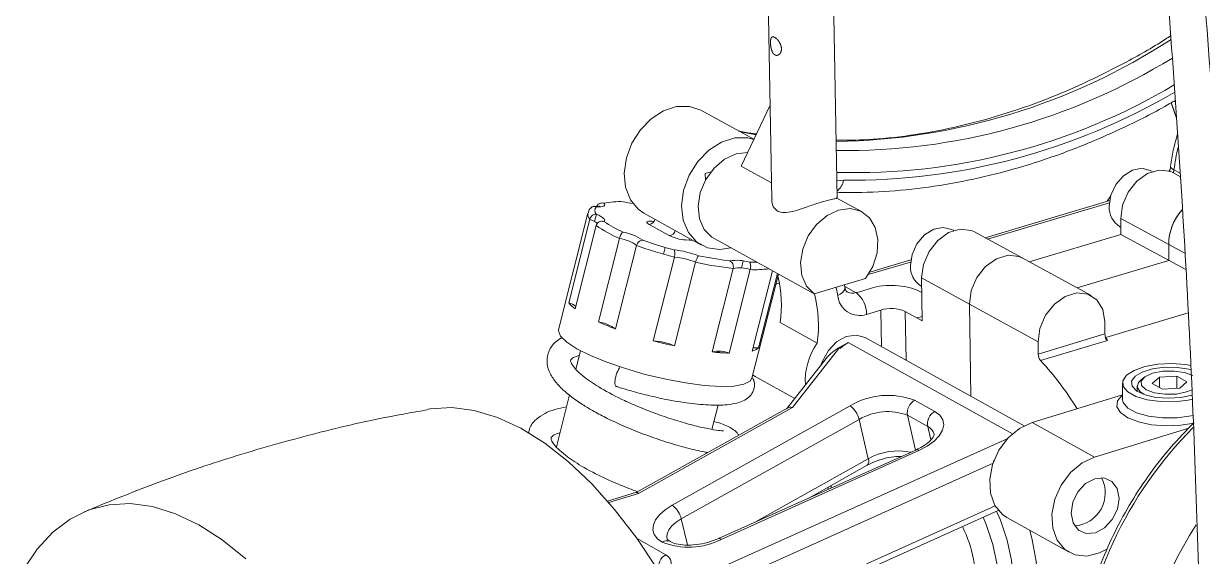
# Model space of a CAD drawing. Header units: millimetres. Extents: x -151 to 157, y -71 to 282.
# Drawn here: x -148.7 to -66.5, y 64.8 to 101.9 of the extents above; entities that cross this region are included whole.
import ezdxf

# ---------------------------------------------------------------- set-up
doc = ezdxf.new("R2010")
doc.units = ezdxf.units.MM

msp = doc.modelspace()

# ---------------------------------------------------------------- linework, layer by layer
at = {"color": 7, "linetype": 'Continuous', "lineweight": 15}
for p, q in [((-97.549, 148.397), (-96.486, 89.653)), ((-91.935, 89.738), (-92.923, 148.468)), ((-98.621, 91.971), (-96.605, 96.212)), ((-68.635, 96.39), (-68.271, 95.31)), ((-68.273, 95.347), (-68.627, 96.395)), ((-97.729, 93.846), (-101.432, 95.871)), ((-96.507, 90.811), (-98.621, 91.971)), ((-69.954, 91.601), (-70.09, 91.674)), ((-67.987, 91.236), (-68.516, 91.519)), ((-90.185, 88.778), (-91.987, 89.765)), ((-73.097, 89.527), (-72.838, 89.899)), ((-72.918, 89.58), (-81.613, 86.989)), ((-109.305, 88.697), (-111.343, 80.578)), ((-110.633, 82.459), (-109.175, 88.267)), ((-108.841, 88.117), (-108.714, 88.621)), ((-105.394, 88.688), (-101.391, 86.47)), ((-104.774, 88.107), (-104.704, 88.102)), ((-72.154, 88.333), (-67.681, 85.917)), ((-108.722, 87.835), (-110.181, 82.023)), ((-103.634, 87.135), (-105.04, 87.915)), ((-83.797, 87.484), (-83.918, 87.55)), ((-74.21, 82.953), (-82.343, 87.388)), ((-72.204, 87.753), (-72.147, 87.723)), ((-72.142, 87.217), (-67.617, 84.769)), ((-108.564, 81.115), (-107.101, 86.933)), ((-105.906, 86.448), (-107.37, 80.627)), ((-103.912, 86.31), (-104.032, 85.833)), ((-102.234, 86.809), (-102.205, 86.921)), ((-93.527, 83.067), (-100.662, 87.015)), ((-104.743, 79.801), (-103.276, 85.624)), ((-101.798, 85.271), (-103.266, 79.45)), ((-100.643, 79.026), (-99.174, 84.843)), ((-97.985, 84.76), (-99.454, 78.947)), ((-98.595, 84.879), (-98.472, 85.363)), ((-97.846, 79.088), (-96.433, 84.675)), ((-86.79, 85.447), (-89.643, 84.597)), ((-97.863, 77.19), (-96.025, 84.45)), ((-96.09, 84.485), (-97.399, 79.31)), ((-93.527, 83.067), (-89.952, 84.133)), ((-77.918, 79.728), (-86.037, 84.187)), ((-96.202, 83.752), (-95.989, 83.83)), ((-91.383, 83.541), (-91.415, 83.697)), ((-91.387, 83.56), (-91.383, 83.541)), ((-86.073, 83.62), (-86.028, 83.595)), ((-86.354, 81.399), (-85.996, 81.506)), ((-73.195, 80.023), (-67.45, 81.759)), ((-95.903, 81.069), (-93.314, 79.629)), ((-73.249, 80.282), (-73.259, 81.133)), ((-78.887, 73.888), (-89.967, 80.03)), ((-73.249, 80.282), (-77.907, 78.875)), ((-109.813, 79.113), (-110.138, 77.82)), ((-100.11, 78.991), (-100.311, 79.081)), ((-91.736, 79.358), (-95.032, 75.154)), ((-77.918, 79.728), (-77.907, 78.875)), ((-92.697, 78.57), (-95.415, 75.103)), ((-97.642, 77.321), (-94.886, 75.778)), ((-69.46, 77.281), (-69.954, 76.826)), ((-69.46, 77.281), (-68.251, 77.343)), ((-69.452, 76.551), (-69.46, 77.281)), ((-67.534, 76.951), (-68.251, 77.343)), ((-68.242, 76.485), (-68.251, 77.343)), ((-72.037, 76.851), (-72.024, 75.723)), ((-71.005, 76.638), (-71.001, 76.285)), ((-70.556, 77.231), (-70.775, 77.047)), ((-69.954, 76.826), (-69.238, 76.433)), ((-68.027, 76.496), (-69.238, 76.433)), ((-67.534, 76.951), (-68.027, 76.496)), ((-110.583, 76.05), (-111.498, 72.411)), ((-86.526, 75.662), (-85.122, 74.88)), ((-78.332, 74.116), (-72.027, 76.032)), ((-95.363, 75.132), (-105.93, 69.245)), ((-95.032, 75.154), (-105.772, 69.169)), ((-103.43, 68.35), (-91.026, 75.271)), ((-100.658, 73.634), (-100.231, 75.322)), ((-90.392, 74.32), (-102.794, 67.394)), ((-89.752, 71.581), (-90.392, 74.32)), ((-85.612, 73.83), (-87.017, 74.613)), ((-86.455, 72.191), (-87.017, 74.613)), ((-73.98, 71.705), (-78.332, 74.116)), ((-67.408, 73.714), (-73.98, 71.705)), ((-101.085, 71.944), (-101.059, 72.049)), ((-86.399, 72.216), (-100.194, 66.03)), ((-86.222, 72.152), (-100.019, 65.965)), ((-93.909, 68.848), (-89.826, 71.133)), ((-105.924, 69.247), (-107.94, 68.642)), ((-92.553, 69.607), (-92.55, 69.457)), ((-99.695, 59.434), (-80.687, 67.99)), ((-80.1, 67.5), (-75.758, 65.069))]:
    msp.add_line(p, q, dxfattribs=at)
at = {"color": 8, "linetype": 'Continuous', "lineweight": 15}
for p, q in [((-97.579, 94.163), (-98.66, 94.364)), ((-68.438, 91.709), (-68.004, 91.476)), ((-91.955, 90.938), (-91.481, 90.99)), ((-72.937, 89.425), (-81.435, 86.892)), ((-104.843, 88.128), (-104.704, 88.118)), ((-86.808, 85.291), (-89.755, 84.413)), ((-91.394, 83.593), (-90.605, 83.157)), ((-88.841, 79.406), (-88.881, 81.945)), ((-87.175, 81.852), (-87.123, 78.453)), ((-91.16, 79.679), (-79.705, 73.321)), ((-85.397, 72.898), (-85.612, 73.83)), ((-100.89, 63.614), (-80.064, 72.964)), ((-97.572, 67.206), (-89.752, 71.581)), ((-81.057, 71.27), (-100.299, 62.625)), ((-105.772, 69.169), (-107.856, 68.544)), ((-92.392, 69.697), (-92.336, 69.663)), ((-92.336, 69.663), (-92.334, 69.555)), ((-99.643, 59.871), (-80.907, 68.303)), ((-102.36, 65.58), (-102.794, 67.394)), ((-105.907, 66.058), (-103.878, 64.896))]:
    msp.add_line(p, q, dxfattribs=at)
at = {"color": 144, "linetype": 'Continuous', "lineweight": 0}
for p, q in [((-100.73, 91.573), (-101.117, 91.46)), ((-101.117, 91.46), (-101.108, 90.998)), ((-72.154, 88.333), (-72.142, 87.217)), ((-78.527, 85.307), (-72.142, 87.217)), ((-101.97, 86.791), (-102.498, 86.828)), ((-68.808, 86.525), (-68.796, 85.407)), ((-75.189, 83.487), (-68.796, 85.407)), ((-86.037, 84.187), (-85.991, 81.199)), ((-90.605, 83.157), (-89.608, 83.455)), ((-86.196, 83.269), (-86.021, 83.173)), ((-82.615, 75.955), (-82.706, 82.358)), ((-88.881, 81.945), (-89.879, 81.647)), ((-85.991, 81.199), (-87.175, 81.852)), ((-77.738, 78.428), (-73.08, 79.835)), ((-91.736, 79.358), (-91.16, 79.679))]:
    msp.add_line(p, q, dxfattribs=at)
at = {"color": 8, "linetype": 'Continuous', "lineweight": 15, "flags": 128}
for points in [[(-68.332, 96.449), (-68.378, 96.473), (-68.449, 96.501)], [(-68.438, 91.709), (-68.558, 91.786), (-68.637, 91.864), (-68.671, 91.941), (-68.671, 91.973)], [(-68.438, 91.709), (-68.477, 91.506), (-68.479, 91.5)], [(-91.885, 82.955), (-91.992, 83.513), (-91.994, 83.524)], [(-91.383, 83.541), (-91.38, 83.516), (-91.396, 83.399), (-91.457, 83.28), (-91.562, 83.163), (-91.706, 83.053), (-91.885, 82.955)], [(-72.035, 76.03), (-72.367, 75.629), (-72.415, 75.208), (-72.174, 74.801), (-71.664, 74.439), (-70.922, 74.151), (-70.009, 73.959), (-68.994, 73.879), (-67.959, 73.917), (-67.036, 74.058)], [(-67.114, 74.608), (-67.23, 74.582), (-68.209, 74.443), (-69.239, 74.433), (-70.219, 74.553), (-71.054, 74.79), (-71.661, 75.122), (-71.982, 75.517), (-72.023, 75.698)], [(-81.558, 59.035), (-81.024, 59.29), (-80.434, 59.889), (-79.995, 60.758), (-79.73, 61.856), (-79.652, 63.127), (-79.766, 64.506), (-80.066, 65.925), (-80.536, 67.31), (-80.811, 67.934)], [(-102.794, 67.394), (-103.156, 67.161), (-103.447, 66.904), (-103.656, 66.634), (-103.775, 66.363), (-103.799, 66.1), (-103.783, 66.007)], [(-78.501, 66.605), (-78.321, 65.933), (-78.045, 64.46), (-77.939, 63.031), (-78.009, 61.701), (-78.25, 60.521), (-78.653, 59.538), (-79.202, 58.789), (-79.876, 58.301), (-80.648, 58.094), (-81.489, 58.175), (-82.366, 58.539)], [(-103.878, 64.896), (-103.679, 64.746), (-103.55, 64.567), (-103.497, 64.364), (-103.523, 64.147), (-103.625, 63.923), (-103.8, 63.701), (-104.042, 63.489), (-104.17, 63.399)]]:
    msp.add_lwpolyline(points, dxfattribs=at)
at = {"color": 7, "linetype": 'Continuous', "lineweight": 15, "flags": 128}
for points in [[(-101.432, 95.871), (-102.23, 96.138), (-103.117, 96.126), (-104.025, 95.832), (-104.889, 95.279), (-105.645, 94.506), (-106.237, 93.57), (-106.622, 92.54), (-106.772, 91.49), (-106.677, 90.498), (-106.343, 89.636), (-105.794, 88.968), (-105.394, 88.688)], [(-97.741, 93.822), (-98.163, 93.934), (-99.063, 93.936), (-99.989, 93.646), (-100.87, 93.085), (-101.64, 92.297), (-102.241, 91.34), (-102.627, 90.287), (-102.769, 89.218), (-102.657, 88.213), (-102.298, 87.349), (-101.721, 86.691), (-100.969, 86.287), (-100.099, 86.168), (-99.349, 86.289)], [(-98.147, 92.926), (-98.171, 92.928), (-98.977, 92.829), (-99.778, 92.456), (-100.502, 91.842), (-101.082, 91.043), (-101.466, 90.132), (-101.619, 89.191), (-101.526, 88.306), (-101.197, 87.559), (-100.662, 87.015)], [(-72.948, 89.174), (-72.834, 89.949), (-72.492, 90.692), (-71.968, 91.303), (-71.333, 91.698), (-70.672, 91.825), (-70.09, 91.674)], [(-108.189, 89.392), (-108.143, 89.33), (-108.13, 89.276), (-108.15, 89.229), (-108.204, 89.192), (-108.289, 89.164), (-108.405, 89.147), (-108.548, 89.142), (-108.715, 89.147)], [(-89.952, 84.133), (-89.442, 84.988), (-89.143, 85.923), (-89.083, 86.854), (-89.267, 87.697), (-89.679, 88.376), (-90.281, 88.827), (-91.02, 89.012), (-91.828, 88.911), (-92.631, 88.535), (-93.358, 87.917), (-93.941, 87.113), (-94.328, 86.196), (-94.482, 85.25), (-94.391, 84.362), (-94.063, 83.612), (-93.527, 83.067)], [(-86.818, 85.039), (-86.706, 85.818), (-86.362, 86.565), (-85.833, 87.18), (-85.191, 87.579), (-84.522, 87.707), (-83.918, 87.55)], [(-73.259, 81.133), (-73.41, 81.99), (-73.823, 82.659), (-74.449, 83.059), (-75.213, 83.144), (-76.023, 82.9), (-76.78, 82.359), (-77.394, 81.584), (-77.789, 80.67), (-77.918, 79.728)], [(-110.072, 79.253), (-110.777, 79.71), (-111.21, 80.131), (-111.354, 80.496), (-111.343, 80.578)], [(-97.863, 77.19), (-97.992, 76.987), (-98.421, 76.772), (-99.121, 76.65), (-100.063, 76.625), (-101.205, 76.7), (-102.497, 76.871), (-103.882, 77.13), (-105.3, 77.467), (-106.686, 77.866), (-107.981, 78.311), (-109.126, 78.78), (-110.072, 79.253)], [(-100.284, 79.079), (-100.105, 78.999), (-100.096, 78.995)], [(-67.149, 75.732), (-67.443, 75.671), (-68.394, 75.562), (-69.377, 75.571), (-70.303, 75.697), (-71.089, 75.929), (-71.667, 76.246), (-71.984, 76.62), (-72.013, 77.017), (-71.752, 77.403), (-71.224, 77.742), (-70.476, 78.006), (-69.575, 78.17), (-68.601, 78.221), (-67.64, 78.153), (-67.236, 78.085)], [(-97.642, 77.321), (-97.766, 77.396), (-97.804, 77.421)], [(-67.166, 76.025), (-67.955, 75.857), (-68.829, 75.802), (-69.694, 75.865), (-70.455, 76.038), (-71.031, 76.304), (-71.358, 76.633), (-71.401, 76.989), (-71.157, 77.334), (-70.652, 77.63), (-69.94, 77.846), (-69.1, 77.958), (-68.221, 77.955), (-67.399, 77.836), (-67.245, 77.798)], [(-67.115, 77.384), (-67.694, 77.594), (-68.432, 77.698), (-69.217, 77.678), (-69.93, 77.538), (-70.464, 77.299), (-70.736, 76.998), (-70.705, 76.679), (-70.375, 76.392), (-69.796, 76.181), (-69.057, 76.077), (-68.27, 76.097), (-67.555, 76.237), (-67.165, 76.393)], [(-70.775, 77.047), (-70.907, 76.91), (-70.999, 76.574), (-70.786, 76.25), (-70.537, 76.087)], [(-85.122, 74.88), (-84.774, 74.62), (-84.561, 74.304), (-84.495, 73.948), (-84.576, 73.567), (-84.804, 73.18), (-85.165, 72.804), (-85.645, 72.456), (-86.222, 72.152)], [(-80.1, 67.5), (-80.394, 67.699), (-80.927, 68.337), (-81.234, 69.181), (-81.288, 70.158), (-81.085, 71.185), (-80.641, 72.174), (-79.995, 73.039), (-79.202, 73.705), (-78.332, 74.116)], [(-73.083, 65.307), (-73.624, 65.026), (-74.505, 64.809), (-75.338, 64.892), (-76.052, 65.269), (-76.585, 65.908), (-76.892, 66.753), (-76.945, 67.733), (-76.74, 68.764), (-76.295, 69.756), (-75.647, 70.624), (-74.852, 71.293), (-73.98, 71.705), (-73.98, 71.705)], [(-80.959, 71.497), (-80.989, 71.449), (-81.035, 71.279)], [(-75.615, 67.798), (-75.496, 68.559), (-75.14, 69.282), (-74.602, 69.857), (-73.962, 70.197), (-73.32, 70.25), (-72.773, 70.007), (-72.403, 69.508), (-72.268, 68.826), (-72.387, 68.067), (-72.742, 67.345), (-73.28, 66.771), (-73.918, 66.431), (-74.56, 66.377), (-75.108, 66.617), (-75.478, 67.117), (-75.615, 67.798)], [(-104.124, 65.781), (-104.458, 66.018), (-104.677, 66.304), (-104.772, 66.629), (-104.739, 66.979), (-104.58, 67.34), (-104.3, 67.698), (-103.912, 68.039), (-103.43, 68.35)], [(-84.368, 59.033), (-83.527, 58.702), (-82.73, 58.684), (-82.019, 58.982), (-81.43, 59.58), (-80.991, 60.45), (-80.726, 61.548), (-80.649, 62.819), (-80.763, 64.199), (-81.063, 65.618), (-81.534, 67.005), (-81.753, 67.51)]]:
    msp.add_lwpolyline(points, dxfattribs=at)
at = {"color": 144, "linetype": 'Continuous', "lineweight": 0, "flags": 128}
for points in [[(-68.516, 91.519), (-68.733, 91.615), (-69.485, 91.702), (-70.283, 91.465), (-71.03, 90.932), (-71.635, 90.168), (-72.026, 89.265), (-72.154, 88.333)], [(-108.718, 88.623), (-108.551, 88.548), (-108.408, 88.474), (-108.293, 88.402), (-108.207, 88.333), (-108.154, 88.27), (-108.134, 88.213), (-108.147, 88.165), (-108.194, 88.125)], [(-104.843, 88.128), (-104.951, 88.132), (-105.042, 88.128), (-105.113, 88.117), (-105.161, 88.097), (-105.185, 88.071), (-105.185, 88.039), (-105.16, 88.001), (-105.111, 87.96), (-105.04, 87.915)], [(-82.343, 87.388), (-82.582, 87.494), (-83.345, 87.579), (-84.152, 87.339), (-84.907, 86.802), (-85.517, 86.033), (-85.91, 85.124), (-86.037, 84.187)], [(-79.007, 85.569), (-79.246, 85.675), (-80.009, 85.759), (-80.818, 85.518), (-81.573, 84.979), (-82.185, 84.208), (-82.579, 83.297), (-82.706, 82.358)], [(-79.007, 85.569), (-79.246, 85.675), (-80.009, 85.759), (-80.818, 85.518), (-81.573, 84.979), (-82.185, 84.208), (-82.579, 83.297), (-82.706, 82.358)], [(-89.967, 80.03), (-89.976, 80.035), (-90.598, 80.206), (-91.288, 80.097), (-91.962, 79.723), (-92.538, 79.127), (-92.948, 78.382), (-93.029, 78.146)], [(-91.16, 79.679), (-91.53, 79.429), (-91.723, 79.258)], [(-107.326, 76.63), (-107.351, 76.644), (-107.384, 76.683), (-107.406, 76.745), (-107.419, 76.826), (-107.421, 76.925), (-107.412, 77.038), (-107.393, 77.162), (-107.364, 77.294), (-107.326, 77.429), (-107.28, 77.562), (-107.228, 77.691), (-107.171, 77.811), (-107.111, 77.919), (-107.1, 77.936)], [(-104.438, 63.856), (-105.902, 66.051), (-107.439, 68.05), (-109.031, 69.833), (-110.662, 71.38), (-112.315, 72.677), (-113.971, 73.711), (-115.614, 74.471), (-117.227, 74.952), (-118.792, 75.149), (-120.294, 75.062), (-120.449, 75.036)], [(-133.158, 64.609), (-134.799, 65.927), (-136.441, 66.98), (-138.069, 67.757), (-139.664, 68.253), (-141.211, 68.462), (-142.694, 68.384), (-144.097, 68.021), (-145.407, 67.378), (-146.61, 66.464), (-147.696, 65.288)], [(-147.696, 65.288), (-148.653, 63.863)]]:
    msp.add_lwpolyline(points, dxfattribs=at)
at = {"color": 8, "linetype": 'Continuous', "lineweight": 15}
for centre, radius, start, end in [((-92.661, 137.751), 44.069, 270.8577, 303.0261), ((-91.322, 136.528), 43.465, 269.11853, 301.59289), ((-90.71, 135.21), 43.693, 268.35367, 300.67854), ((-91.009, 135.7), 44.713, 269.39454, 300.40027), ((-54.259, 89.979), 14.284, 166.58274, 173.04506), ((-92.637, 91.175), 1.17, 306.35953, 350.9049), ((-108.798, 88.615), 0.513, 170.77451, 222.71813), ((-97.687, 91.845), 7.091, 267.58999, 277.99409), ((-90.852, 83.899), 0.781, 242.03285, 288.43213), ((-85.961, 73.076), 0.831, 15.02985, 65.18667), ((-47.179, 53.954), 28.099, 135.13852, 175.17357), ((-90.137, 71.415), 0.419, 317.77869, 23.4568), ((-87.682, 67.965), 4.167, 77.74546, 119.78595), ((-86.363, 72.037), 0.183, 39.35197, 101.45493), ((-43.597, 51.838), 27.78, 146.97444, 175.30371), ((-100.16, 65.853), 0.18, 38.3781, 100.72666)]:
    msp.add_arc(centre, radius, start, end, dxfattribs=at)
at = {"color": 7, "linetype": 'Continuous', "lineweight": 15}
for centre, radius, start, end in [((-108.43, 88.883), 0.388, 137.22723, 222.10856), ((-107.093, 83.913), 5.588, 87.49937, 101.30912), ((-71.408, 89.075), 1.543, 176.3215, 238.96012), ((-103.521, 94.949), 8.271, 235.59736, 246.26345), ((-103.689, 94.974), 8.735, 234.81412, 247.00564), ((-107.588, 83.584), 3.865, 56.80278, 79.00597), ((-107.481, 84.283), 2.678, 53.95424, 81.83349), ((-103.921, 79.719), 6.447, 68.78305, 84.40433), ((-103.57, 81.113), 4.52, 66.92123, 86.26997), ((-96.575, 109.603), 24.394, 258.14179, 263.31781), ((-96.337, 110.497), 25.81, 257.78526, 263.68948), ((-97.88, 93.766), 8.489, 268.91225, 272.34538), ((-85.266, 84.949), 1.555, 176.68648, 238.7319), ((-104.489, 82.287), 8.672, 351.92356, 13.55213), ((-101.86, 80.855), 8.633, 351.83453, 14.86591), ((-90.366, 83.092), 1.525, 185.16919, 288.61429), ((-72.554, 80.29), 0.695, 180.6925, 220.8524), ((-84.926, 68.609), 16.32, 43.46025, 44.30185), ((-89.645, 77.02), 4.502, 144.57741, 183.67409), ((-77.207, 78.884), 0.7, 180.76776, 220.7429), ((-93.266, 64.056), 21.158, 31.3613, 42.78315), ((-88.374, 70.824), 5.178, 69.10095, 120.81838), ((-86.021, 74.787), 1.011, 120.00667, 189.8998), ((-95.173, 74.809), 0.373, 67.76625, 138.28017), ((-91.955, 73.964), 1.603, 12.84165, 54.61108), ((-88.403, 70.989), 3.88, 69.06404, 120.84114), ((-84.615, 74.004), 1.012, 120.03373, 189.86763), ((-105.917, 69.071), 0.175, 33.9758, 92.16512), ((-104.39, 67.022), 1.639, 13.14473, 54.15605), ((-102.276, 70.442), 5.014, 248.37975, 296.75587), ((-103.375, 64.018), 1.012, 119.79937, 190.14265)]:
    msp.add_arc(centre, radius, start, end, dxfattribs=at)
at = {"color": 144, "linetype": 'Continuous', "lineweight": 0}
for centre, radius, start, end in [((-105.489, 95.246), 5.91, 256.69444, 263.52743), ((-65.138, 86.483), 3.67, 138.21152, 179.33679), ((-65.139, 86.483), 3.669, 138.84424, 179.33851), ((-109.496, 87.102), 1.207, 44.92286, 74.60185), ((-105.068, 88.37), 0.455, 273.53323, 346.3676), ((-104.762, 88.272), 0.165, 240.91384, 298.47682), ((-103.662, 87.59), 0.456, 273.57578, 346.36274), ((-102.25, 89.995), 3.177, 244.17936, 265.51479), ((-96.004, 113.432), 28.743, 249.85073, 255.34638), ((-96.268, 112.373), 27.161, 250.19286, 255.01147), ((-98.933, 82.395), 3.018, 72.81972, 99.16781), ((-98.718, 82.816), 2.078, 69.3362, 102.68251), ((-91.741, 81.681), 1.863, 358.94401, 52.43056), ((-88.16, 78.64), 5.028, 67.02078, 106.74004), ((-108.881, 83.824), 2.221, 217.903, 234.15682), ((-111.064, 81.061), 1.463, 50.77897, 72.90082), ((-88.157, 79.543), 2.509, 66.96873, 106.77952), ((-100.726, 98.589), 19.152, 245.84142, 249.69965), ((-108.933, 78.505), 2.635, 53.60894, 81.93213), ((-96.783, 109.983), 31.214, 255.22562, 258.01206), ((-105.017, 75.368), 4.442, 66.78115, 86.45653), ((-100.179, 77.032), 2.047, 69.26455, 103.1131), ((-99.043, 94.092), 15.151, 263.9343, 268.44335), ((-98.11, 80.179), 1.122, 283.58341, 309.26446), ((-97.597, 77.758), 1.564, 82.75848, 97.09516), ((-90.216, 76.529), 3.212, 118.24496, 140.55473), ((-75.549, 69.209), 2.315, 274.859, 26.81539), ((-90.753, 63.048), 8.472, 354.37286, 26.76458)]:
    msp.add_arc(centre, radius, start, end, dxfattribs=at)
at = {"color": 7, "linetype": 'Continuous', "lineweight": 15}
for points, knots in [([(-63.957, 50.962), (-63.979, 52.814), (-64.04, 58.195), (-64.264, 67.201), (-64.681, 78.027), (-65.261, 88.983), (-66.002, 100.059), (-66.905, 111.248), (-67.971, 122.539), (-69.199, 133.922), (-70.589, 145.387), (-72.142, 156.925), (-73.856, 168.524), (-75.73, 180.175), (-77.765, 191.867), (-79.957, 203.588), (-82.307, 215.328), (-84.812, 227.076), (-87.471, 238.82), (-90.28, 250.55), (-93.24, 262.253), (-96.009, 272.678), (-97.826, 279.184), (-98.562, 281.818)], [0, 0, 0, 0, 0.026046, 0.075542, 0.125037, 0.174531, 0.224024, 0.273516, 0.323007, 0.372497, 0.421986, 0.471475, 0.520963, 0.570451, 0.619938, 0.669425, 0.718911, 0.768397, 0.817884, 0.86737, 0.916856, 0.966342, 1, 1, 1, 1]), ([(-101.078, 281.113), (-100.509, 279.08), (-98.859, 273.188), (-96.236, 263.395), (-93.26, 251.728), (-90.433, 240.034), (-87.756, 228.323), (-85.232, 216.607), (-82.862, 204.897), (-80.647, 193.204), (-78.591, 181.54), (-76.693, 169.915), (-74.954, 158.34), (-73.377, 146.826), (-71.961, 135.382), (-70.706, 124.021), (-69.613, 112.75), (-68.682, 101.581), (-67.912, 90.523), (-67.302, 79.584), (-66.856, 68.776), (-66.59, 59.234), (-66.514, 53.325), (-66.484, 50.937)], [0, 0, 0, 0, 0.026045, 0.075534, 0.125025, 0.174515, 0.224006, 0.273496, 0.322986, 0.372476, 0.421966, 0.471456, 0.520945, 0.570434, 0.619921, 0.669409, 0.718895, 0.768381, 0.817865, 0.867349, 0.916832, 0.966313, 1, 1, 1, 1]), ([(-95.81, 100.231), (-95.807, 100.069), (-95.82, 99.993), (-95.871, 99.862), (-95.909, 99.807), (-95.998, 99.726), (-96.05, 99.701), (-96.156, 99.685), (-96.21, 99.695), (-96.311, 99.75), (-96.357, 99.794), (-96.437, 99.91), (-96.469, 99.981), (-96.521, 100.138), (-96.54, 100.224), (-96.565, 100.396), (-96.572, 100.484), (-96.575, 100.644), (-96.571, 100.718), (-96.551, 100.84), (-96.534, 100.889), (-96.463, 100.992), (-96.384, 100.999), (-96.233, 100.917), (-96.178, 100.875), (-96.069, 100.768), (-96.016, 100.703), (-95.923, 100.559), (-95.882, 100.479), (-95.826, 100.315), (-95.81, 100.231), (-95.807, 100.069)], [-0.0625, -0.0625, 0, 0, 0.0625, 0.0625, 0.125, 0.125, 0.1875, 0.1875, 0.25, 0.25, 0.3125, 0.3125, 0.375, 0.375, 0.4375, 0.4375, 0.5, 0.5, 0.5625, 0.5625, 0.625, 0.625, 0.75, 0.75, 0.8125, 0.8125, 0.875, 0.875, 0.9375, 0.9375, 1, 1, 1.0625, 1.0625]), ([(-68.671, 101.06), (-68.792, 100.979), (-69.854, 100.269), (-71.916, 99.126), (-74.847, 97.653), (-77.82, 96.42), (-80.814, 95.408), (-83.819, 94.627), (-86.818, 94.089), (-89.556, 93.788), (-91.268, 93.776), (-92.003, 93.771)], [0, 0, 0, 0, 0.016346, 0.143148, 0.269962, 0.396801, 0.523678, 0.650613, 0.777626, 0.904739, 1, 1, 1, 1]), ([(-91.942, 90.149), (-91.492, 90.141), (-90.022, 90.116), (-87.5, 90.257), (-84.379, 90.656), (-81.248, 91.3), (-78.12, 92.182), (-75.008, 93.293), (-71.931, 94.647), (-69.712, 95.747), (-68.538, 96.447), (-68.357, 96.555)], [0, 0, 0, 0, 0.057614, 0.188527, 0.319534, 0.450662, 0.581898, 0.713229, 0.844636, 0.976103, 1, 1, 1, 1]), ([(-97.553, 94.216), (-97.872, 94.255), (-98.284, 94.305), (-98.682, 94.396), (-98.772, 94.416)], [0, 0, 0, 0, 0.774559, 1, 1, 1, 1]), ([(-68.193, 94.195), (-68.301, 93.828), (-68.518, 93.089), (-68.62, 92.346), (-68.671, 91.972)], [0, 0, 0, 0, 0.497672, 1, 1, 1, 1]), ([(-68.671, 91.972), (-68.681, 91.898), (-68.699, 91.768), (-68.755, 91.634), (-68.779, 91.577)], [0, 0, 0, 0, 0.577995, 1, 1, 1, 1]), ([(-96.462, 89.653), (-96.469, 89.602), (-96.495, 89.386), (-96.346, 89.063), (-96.048, 88.794), (-95.603, 88.707), (-95.025, 88.804), (-94.297, 89.035), (-93.551, 89.299), (-92.882, 89.514), (-92.385, 89.643), (-92.067, 89.709), (-91.912, 89.713), (-91.951, 89.733), (-91.958, 89.737)], [0, 0, 0, 0, 0.029039, 0.123632, 0.201231, 0.278868, 0.380522, 0.484536, 0.60351, 0.693142, 0.785029, 0.876591, 0.976248, 1, 1, 1, 1]), ([(-109.043, 89.103), (-109.127, 89.028), (-109.248, 88.921), (-109.267, 88.759), (-109.273, 88.71)], [0, 0, 0, 0, 0.696121, 1, 1, 1, 1]), ([(-109.057, 89.087), (-109.054, 89.092), (-109.024, 89.126), (-108.944, 89.16), (-108.831, 89.177), (-108.752, 89.161), (-108.716, 89.147), (-108.715, 89.147)], [0, 0, 0, 0, 0.042246, 0.356981, 0.696453, 0.989471, 1, 1, 1, 1]), ([(-108.471, 89.177), (-108.47, 89.177), (-108.467, 89.178), (-108.536, 89.165), (-108.655, 89.159), (-108.78, 89.169), (-108.828, 89.173)], [0, 0, 0, 0, 0.1147843, 0.3864254, 0.7634975, 1, 1, 1, 1]), ([(-108.714, 89.112), (-108.688, 89.218), (-108.611, 89.308), (-108.415, 89.408), (-108.296, 89.419), (-108.189, 89.392)], [0, 0, 0, 0, 0.5, 0.5, 1, 1, 1, 1]), ([(-107.101, 86.933), (-107.074, 87.04), (-107.032, 87.15), (-106.942, 87.312), (-106.892, 87.365), (-106.851, 87.378)], [0, 0, 0, 0, 0.5, 0.5, 1, 1, 1, 1]), ([(-101.798, 85.271), (-101.771, 85.378), (-101.729, 85.488), (-101.65, 85.654), (-101.612, 85.711), (-101.588, 85.729)], [0, 0, 0, 0, 0.5, 0.5, 1, 1, 1, 1]), ([(-91.215, 83.215), (-91.231, 83.222), (-91.267, 83.237), (-91.343, 83.348), (-91.374, 83.497), (-91.383, 83.541)], [0, 0, 0, 0, 0.361129, 0.815097, 1, 1, 1, 1]), ([(-111.097, 80.031), (-111.254, 79.936), (-111.649, 79.7), (-112.058, 79.128), (-112.205, 78.392), (-112.038, 77.672), (-111.651, 77.023), (-110.944, 76.256), (-110.006, 75.553), (-108.951, 74.919), (-108.046, 74.434), (-106.911, 73.903), (-105.585, 73.354), (-104.144, 72.844), (-102.731, 72.416), (-101.613, 72.137), (-101.108, 72.056), (-100.935, 72.028)], [0, 0, 0, 0, 0.0450629, 0.1128108, 0.1776712, 0.2387132, 0.3017352, 0.3660777, 0.4740656, 0.520083, 0.5745117, 0.6381651, 0.7115691, 0.7892725, 0.8709121, 0.9557094, 1, 1, 1, 1]), ([(-99.853, 73.52), (-99.852, 73.523), (-99.85, 73.534), (-100.204, 73.544), (-100.909, 73.666), (-101.951, 73.903), (-103.153, 74.25), (-104.414, 74.67), (-105.633, 75.142), (-107, 75.738), (-108.388, 76.462), (-109.437, 77.161), (-110.057, 77.7), (-110.394, 78.092), (-110.518, 78.36), (-110.523, 78.445), (-110.489, 78.487), (-110.321, 78.652), (-110.002, 78.759), (-109.893, 78.795)], [0, 0, 0, 0, 0.021713, 0.075567, 0.145127, 0.216243, 0.284735, 0.349847, 0.412069, 0.46842, 0.559948, 0.641589, 0.692241, 0.745651, 0.796111, 0.84585, 0.906297, 0.967961, 1, 1, 1, 1]), ([(-107.325, 76.631), (-107.292, 76.62), (-107.029, 76.529), (-106.363, 76.325), (-105.715, 76.153), (-105.316, 76.047)], [0, 0, 0, 0, 0.053308, 0.417061, 1, 1, 1, 1]), ([(-105.316, 76.047), (-104.868, 75.941), (-104.244, 75.792), (-103.351, 75.623), (-102.632, 75.504), (-101.832, 75.401), (-101.071, 75.335), (-100.365, 75.31), (-99.734, 75.329), (-99.181, 75.393), (-98.696, 75.51), (-98.276, 75.698), (-97.913, 76.009), (-97.681, 76.476), (-97.674, 76.941), (-97.788, 77.159), (-97.826, 77.233)], [0, 0, 0, 0, 0.1133, 0.157665, 0.230239, 0.303159, 0.379041, 0.45553, 0.531817, 0.607497, 0.682917, 0.758673, 0.825552, 0.888711, 0.962291, 1, 1, 1, 1]), ([(-110.797, 75.201), (-111.079, 75.145), (-111.636, 75.033), (-112.329, 74.754), (-112.945, 74.341), (-113.363, 73.856), (-113.413, 73.493), (-113.428, 73.386)], [0, 0, 0, 0, 0.213195, 0.421361, 0.645831, 0.89617, 1, 1, 1, 1]), ([(-98.79, 73.223), (-98.822, 73.28), (-98.93, 73.471), (-99.294, 73.715), (-99.769, 73.966), (-100.323, 74.132), (-100.518, 74.19)], [0, 0, 0, 0, 0.114821, 0.383515, 0.783709, 1, 1, 1, 1]), ([(-67.066, 74.078), (-67.597, 73.533), (-68.668, 72.435), (-70.117, 70.584), (-71.432, 68.605), (-72.58, 66.515), (-73.549, 64.345), (-74.327, 62.121), (-74.899, 59.87), (-75.215, 58.003), (-75.298, 56.903), (-75.326, 56.545)], [0, 0, 0, 0, 0.116337, 0.234352, 0.35237, 0.470396, 0.588439, 0.706507, 0.824607, 0.942745, 1, 1, 1, 1]), ([(-105.847, 69.291), (-106.243, 69.44), (-107.01, 69.728), (-108.365, 70.323), (-109.751, 71.046), (-110.798, 71.749), (-111.417, 72.29), (-111.752, 72.685), (-111.876, 72.956), (-111.879, 73.045), (-111.845, 73.092), (-111.676, 73.26), (-111.357, 73.369), (-111.248, 73.406)], [0, 0, 0, 0, 0.092757, 0.179713, 0.320951, 0.446932, 0.525094, 0.607511, 0.685376, 0.76213, 0.855406, 0.95056, 1, 1, 1, 1]), ([(-85.162, 73.289), (-85.159, 73.285), (-85.152, 73.276), (-85.199, 73.105), (-85.471, 72.777), (-85.904, 72.457), (-86.256, 72.285), (-86.399, 72.216)], [0, 0, 0, 0, 0.169797, 0.386858, 0.617454, 0.845066, 1, 1, 1, 1]), ([(-89.826, 71.133), (-89.717, 71.191), (-89.396, 71.359), (-88.762, 71.582), (-88.036, 71.74), (-87.61, 71.748), (-87.436, 71.751)], [0, 0, 0, 0, 0.1599179, 0.4696189, 0.7833979, 1, 1, 1, 1]), ([(-104.124, 65.781), (-104.114, 65.786), (-104.066, 65.813), (-103.94, 65.865), (-103.753, 65.882), (-103.604, 65.859), (-103.553, 65.812), (-103.552, 65.812)], [0, 0, 0, 0, 0.050857, 0.247154, 0.62241, 0.997639, 1, 1, 1, 1]), ([(-103.553, 65.812), (-103.602, 65.842), (-103.744, 65.927), (-103.781, 65.992), (-103.781, 66.008), (-103.781, 66.013)], [0, 0, 0, 0, 0.27095, 0.780136, 1, 1, 1, 1]), ([(-100.194, 66.03), (-100.317, 65.979), (-100.679, 65.826), (-101.354, 65.645), (-102.157, 65.549), (-102.872, 65.582), (-103.341, 65.702), (-103.507, 65.789), (-103.563, 65.818)], [0, 0, 0, 0, 0.1035637, 0.3049403, 0.5074019, 0.7070897, 0.9006382, 1, 1, 1, 1])]:
    msp.add_open_spline(points, degree=3, knots=knots, dxfattribs=at)
at = {"color": 144, "linetype": 'Continuous', "lineweight": 0}
for points, knots in [([(-109.175, 88.267), (-109.149, 88.373), (-109.081, 88.472), (-108.912, 88.601), (-108.81, 88.632), (-108.718, 88.623)], [0, 0, 0, 0, 0.5, 0.5, 1, 1, 1, 1]), ([(-108.722, 87.835), (-108.695, 87.942), (-108.618, 88.032), (-108.421, 88.134), (-108.302, 88.149), (-108.194, 88.125)], [0, 0, 0, 0, 0.5, 0.5, 1, 1, 1, 1]), ([(-105.906, 86.448), (-105.879, 86.554), (-105.811, 86.654), (-105.648, 86.787), (-105.553, 86.821), (-105.472, 86.818)], [0, 0, 0, 0, 0.5, 0.5, 1, 1, 1, 1]), ([(-103.276, 85.624), (-103.249, 85.73), (-103.239, 85.848), (-103.249, 86.035), (-103.267, 86.105), (-103.292, 86.135)], [0, 0, 0, 0, 0.5, 0.5, 1, 1, 1, 1]), ([(-99.174, 84.843), (-99.147, 84.95), (-99.163, 85.07), (-99.256, 85.263), (-99.331, 85.338), (-99.414, 85.374)], [0, 0, 0, 0, 0.5, 0.5, 1, 1, 1, 1]), ([(-97.985, 84.76), (-97.958, 84.867), (-97.948, 84.985), (-97.969, 85.173), (-97.999, 85.245), (-98.041, 85.278)], [0, 0, 0, 0, 0.5, 0.5, 1, 1, 1, 1]), ([(-120.434, 75.008), (-121.59, 74.804), (-124.525, 74.286), (-129.187, 73.153), (-134.404, 71.646), (-139.495, 69.911), (-142.792, 68.557), (-144.417, 67.89)], [0, 0, 0, 0, 0.1415373, 0.3587502, 0.5752863, 0.7910149, 1, 1, 1, 1])]:
    msp.add_open_spline(points, degree=3, knots=knots, dxfattribs=at)

doc.saveas('drawing.dxf')
